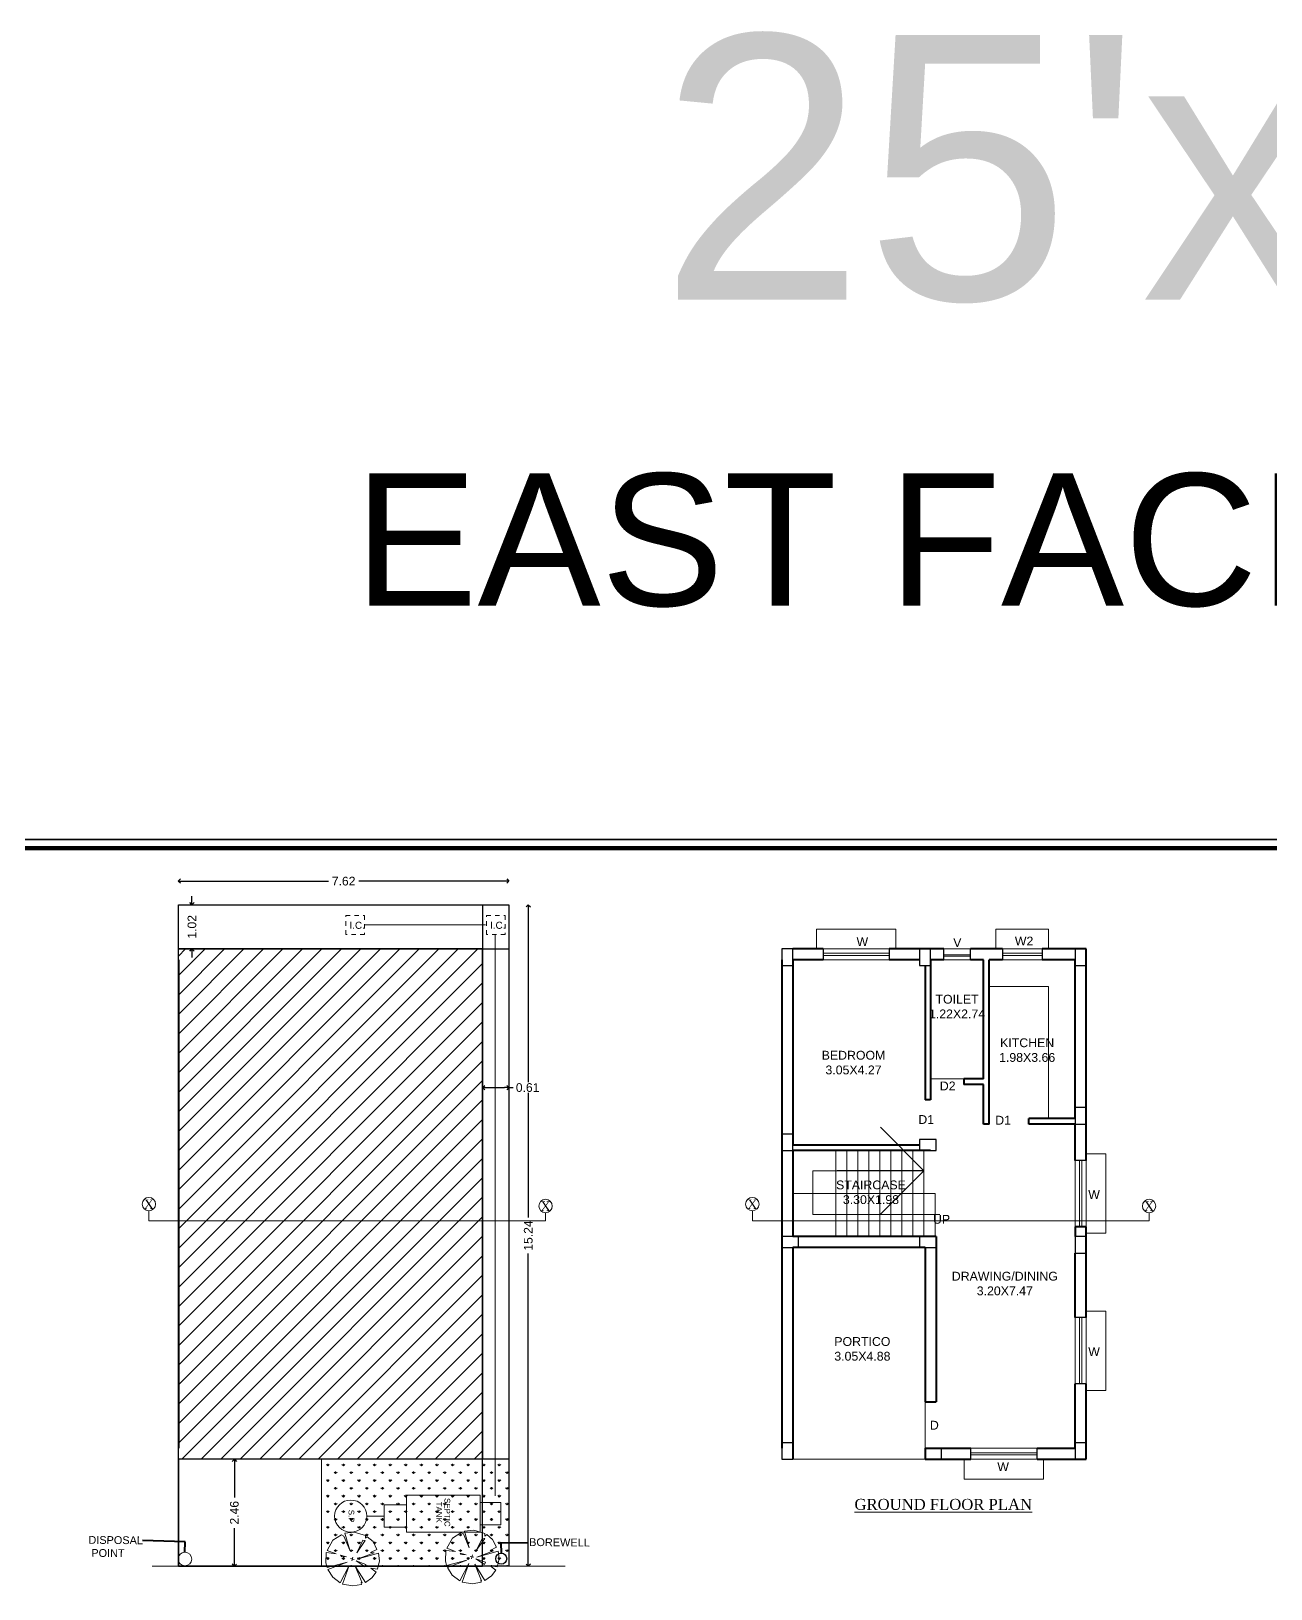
# Model space of a CAD drawing. Header units: metres. Extents: x -9744 to -9320, y 28583 to 28826.
# Drawn here: x -9624.79 to -9596.22, y 28787.4 to 28823.29 of the extents above; entities that cross this region are included whole.
import ezdxf

# ---------------------------------------------------------------- set-up
doc = ezdxf.new("R2010")
doc.units = ezdxf.units.M
doc.header["$PDMODE"] = 34
doc.header["$PDSIZE"] = -15
for name, pattern in [('CENTER2', [1.125, 0.75, -0.125, 0.125, -0.125]), ('CONTINULUS', [0]), ('DASHED', [0]), ('DASHED2', [0.375, 0.25, -0.125]), ('HIDDEN', [0.375, 0.25, -0.125])]:
    doc.linetypes.add(name, pattern=pattern)
doc.layers.add('BLK_1_COVERED_AREA', color=140, linetype='Continuous', lineweight=30, true_color=0x00bfff)
for name, color, linetype, lineweight in [('BLK_1_FLR_0_BLT_UP_AREA', 11, 'DASHED', 9), ('BLK_1_LVL_0_BLDG_FOOT_PRINT', 1, 'DASHED', 9), ('BUA TOTAL', 3, 'Continuous', 30), ('Chajja', 23, 'DASHED', 9), ('column', 1, 'Continuous', 25), ('elevation', 5, 'Continuous', 13), ('FORMAT LINE', 7, 'Continuous', 25), ('HATCH', 8, 'Continuous', 0), ('IC', 31, 'Continuous', 0), ('LANDSCAPE', 66, 'Continuous', 13), ('LS-Tree', 96, 'Continuous', 9), ('PLAN', 7, 'Continuous', 40), ('PLOT_BOUNDARY', 3, 'Continuous', 30), ('rm text', 7, 'Continuous', 18), ('RM TXT', 7, 'Continuous', 20), ('SEC LINE', 3, 'Continuous', 20), ('TEXT', 7, 'Continuous', 20), ('TEXT-D-W', 3, 'Continuous', 20), ('WALL', 7, 'Continuous', 25), ('win', 5, 'Continuous', 13)]:
    doc.layers.add(name, color=color, linetype=linetype, lineweight=lineweight)
doc.layers.add('BLK_1_LVL_0_FRONT_SETBACK', color=2, linetype='Continuous', plot=False)
doc.layers.add('BLK_1_LVL_0_REAR_SETBACK', color=11, linetype='Continuous', plot=False)
doc.layers.add('BLK_1_LVL_0_SIDE_SETBACK2', color=102, linetype='Continuous', true_color=0x00cc33, plot=False)
doc.styles.add('Arial', font='arial.ttf', dxfattribs={"height": 0.2})
doc.styles.add('PreDCRFont', font='arial.ttf', dxfattribs={"height": 0.25})
doc.styles.get("Standard").update_dxf_attribs({"font": 'arial.ttf', "height": 0.25})
doc.styles.add('STYLE1', font='arial.ttf', dxfattribs={"height": 0.3})
doc.styles.add('style2', font='arial.ttf', dxfattribs={"height": 0.3})
doc.styles.add('style3', font='arial.ttf', dxfattribs={"height": 12})
doc.dimstyles.new('Copy of Standard', dxfattribs={"dimtxt": 9, "dimasz": 2, "dimexe": 0.125, "dimexo": 0.125, "dimgap": 0, "dimtad": 0, "dimtoh": 1, "dimdec": 0, "dimlfac": -1, "dimzin": 0, "dimdsep": 46, "dimlunit": 4, "dimtxsty": 'Arial', "dimblk": 'OBLIQUE', "dimcen": 10, "dimse1": 1, "dimse2": 1, "dimclrd": 54, "dimclre": 252, "dimclrt": 256, "dimadec": 8, "dimazin": 0, "dimtfac": 1, "dimtdec": 0, "dimtofl": 0, "dimtmove": 1, "dimatfit": 3, "dimldrblk": 'OPEN90', "dimfxl": 0.125, "dimtolj": 1, "dimtzin": 0, "dimlwd": 0, "dimlwe": -1, "dimarcsym": 0})
doc.dimstyles.new('INT DIM', dxfattribs={"dimtxt": 0.3, "dimasz": 0.1, "dimexe": 0.18, "dimexo": 0.0625, "dimgap": 0.09, "dimtad": 0, "dimzin": 0, "dimdsep": 46, "dimtxsty": 'style2', "dimblk": 'OPEN90', "dimcen": 0.09, "dimse1": 1, "dimse2": 1, "dimclrd": 250, "dimclrt": 256, "dimadec": 0, "dimazin": 0, "dimtfac": 1, "dimtofl": 0, "dimtmove": 0, "dimatfit": 3, "dimfxl": 0.18, "dimtolj": 1, "dimtzin": 0, "dimlwd": -1, "dimarcsym": 0})

# ---------------------------------------------------------------- blocks, each defined once
blk = doc.blocks.new('_Open90')
at = {"layer": 'PLAN', "color": 0, "lineweight": -2}
for p, q in [((-0.5, 0.5), (0, 0)), ((0, 0), (-1, 0)), ((0, 0), (-0.5, -0.5))]:
    blk.add_line(p, q, dxfattribs=at)
blk = doc.blocks.new('*D9')
at = {"layer": 'BUA TOTAL', "color": 250, "ltscale": 0.05, "transparency": 16777216}
for p, q in [((-9620.105, 28790.282), (-9620.105, 28789.501)), ((-9620.105, 28788.018), (-9620.105, 28788.798))]:
    blk.add_line(p, q, dxfattribs=at)
at = {"layer": 'Defpoints', "color": 0, "linetype": 'CONTINULUS', "ltscale": 0.05, "transparency": 16777216}
for p in [(-9620.436, 28790.382), (-9620.436, 28787.918), (-9620.105, 28787.918)]:
    blk.add_point(p, dxfattribs=at)
at = {"layer": 'BUA TOTAL', "color": 250, "linetype": 'CONTINULUS', "ltscale": 0.05, "transparency": 16777216, "xscale": 0.1, "yscale": 0.1, "zscale": 0.1}
for p, rotation in [((-9620.105, 28790.382), 90), ((-9620.105, 28787.918), 270)]:
    blk.add_blockref('_Open90', p, dxfattribs=dict(at, rotation=rotation))
at = {"layer": 'BUA TOTAL', "linetype": 'CONTINULUS', "ltscale": 0.05, "transparency": 16777216, "insert": (-9620.105, 28789.15), "char_height": 0.2, "attachment_point": 5, "rotation": 90, "style": 'Arial', "bg_fill": 3, "box_fill_scale": 1.1, "bg_fill_color": 9, "bg_fill_true_color": 13158600, "bg_fill_transparency": 0}
blk.add_mtext('\\A1;2.46', dxfattribs=at)
blk = doc.blocks.new('*D10')
at = {"layer": 'BUA TOTAL', "color": 250, "ltscale": 0.05, "transparency": 16777216}
for p, q in [((-9613.331, 28803.058), (-9613.331, 28795.956)), ((-9613.331, 28788.018), (-9613.331, 28795.12))]:
    blk.add_line(p, q, dxfattribs=at)
at = {"layer": 'Defpoints', "color": 0, "linetype": 'CONTINULUS', "ltscale": 0.05, "transparency": 16777216}
for p in [(-9613.777, 28803.158), (-9613.777, 28787.918), (-9613.331, 28787.918)]:
    blk.add_point(p, dxfattribs=at)
at = {"layer": 'BUA TOTAL', "color": 250, "linetype": 'CONTINULUS', "ltscale": 0.05, "transparency": 16777216, "xscale": 0.1, "yscale": 0.1, "zscale": 0.1}
for p, rotation in [((-9613.331, 28803.158), 90), ((-9613.331, 28787.918), 270)]:
    blk.add_blockref('_Open90', p, dxfattribs=dict(at, rotation=rotation))
at = {"layer": 'BUA TOTAL', "linetype": 'CONTINULUS', "ltscale": 0.05, "transparency": 16777216, "insert": (-9613.331, 28795.538), "char_height": 0.2, "attachment_point": 5, "rotation": 90, "style": 'Arial', "bg_fill": 3, "box_fill_scale": 1.1, "bg_fill_color": 9, "bg_fill_true_color": 13158600, "bg_fill_transparency": 0}
blk.add_mtext('\\A1;15.24', dxfattribs=at)
blk = doc.blocks.new('*D11')
at = {"layer": 'BUA TOTAL', "color": 250, "ltscale": 0.05, "transparency": 16777216}
for p, q in [((-9621.297, 28803.702), (-9617.934, 28803.702)), ((-9613.877, 28803.702), (-9617.239, 28803.702))]:
    blk.add_line(p, q, dxfattribs=at)
at = {"layer": 'Defpoints', "color": 0, "linetype": 'CONTINULUS', "ltscale": 0.05, "transparency": 16777216}
for p in [(-9621.397, 28803.702), (-9621.397, 28803.158), (-9613.777, 28803.158)]:
    blk.add_point(p, dxfattribs=at)
at = {"layer": 'BUA TOTAL', "color": 250, "linetype": 'CONTINULUS', "ltscale": 0.05, "transparency": 16777216, "xscale": 0.1, "yscale": 0.1, "zscale": 0.1, "rotation": 180}
blk.add_blockref('_Open90', (-9621.397, 28803.702), dxfattribs=at)
at = {"layer": 'BUA TOTAL', "color": 250, "linetype": 'CONTINULUS', "ltscale": 0.05, "transparency": 16777216, "xscale": 0.1, "yscale": 0.1, "zscale": 0.1}
blk.add_blockref('_Open90', (-9613.777, 28803.702), dxfattribs=at)
at = {"layer": 'BUA TOTAL', "linetype": 'CONTINULUS', "ltscale": 0.05, "transparency": 16777216, "insert": (-9617.587, 28803.702), "char_height": 0.2, "attachment_point": 5, "style": 'Arial', "bg_fill": 3, "box_fill_scale": 1.1, "bg_fill_color": 9, "bg_fill_true_color": 13158600, "bg_fill_transparency": 0}
blk.add_mtext('\\A1;7.62', dxfattribs=at)
blk = doc.blocks.new('CFGUHY')
at = {"layer": 'IC', "linetype": 'DASHED2', "ltscale": 2}
blk.add_lwpolyline([(53916.3, -2420.9), (53956.1, -2420.9), (53956.1, -2460.6), (53916.3, -2460.6)], close=True, dxfattribs=at)
at = {"ltscale": 5, "insert": (53924.1, -2433.9), "char_height": 15, "width": 31.257, "attachment_point": 1, "style": 'PreDCRFont'}
blk.add_mtext('I.C.', dxfattribs=at)
blk = doc.blocks.new('A$C4CE71B6A')
at = {"layer": 'IC', "linetype": 'HIDDEN', "ltscale": 25}
blk.add_line((0.737, 1.847), (0.737, 1.384), dxfattribs=at)
for points in [[(0.973, 4.431), (0.973, 4.992), (0.37, 4.992), (0.37, 4.431)], [(1.038, 2.449), (1.038, 1.847), (0.435, 1.847), (0.435, 2.449)]]:
    blk.add_lwpolyline(points, dxfattribs=at)
at = {"layer": 'IC', "linetype": 'Continuous', "ltscale": 25}
blk.add_lwpolyline([(1.168, 4.431), (1.168, 2.449), (0.175, 2.449), (0.175, 4.431)], close=True, dxfattribs=at)
blk.add_circle((0.737, 0.95), 0.433, dxfattribs=at)
at = {"layer": 'IC', "style": 'style3'}
for s, p in [('SEPTIC ', (0.252, 3.474)), ('TANK', (0.349, 3.25)), ('S.P', (0.566, 0.891))]:
    blk.add_text(s, height=0.1524, dxfattribs=at).set_placement(p)
blk = doc.blocks.new('P8')
at = {"layer": 'LS-Tree', "color": 8}
for p, q in [((-0.454, 0.604), (-0.657, 0.404)), ((-0.374, 0.588), (-0.454, 0.604)), ((-0.129, 0.233), (-0.374, 0.588)), ((-0.113, 0.759), (-0.365, 0.675)), ((-0.365, 0.675), (-0.129, 0.233)), ((0.222, 0.731), (-0.113, 0.759)), ((0.084, 0.2), (0.246, 0.591)), ((0.178, 0.588), (0.084, 0.2)), ((0.246, 0.591), (0.178, 0.588)), ((0.237, 0.659), (0.222, 0.731)), ((0.281, 0.712), (0.237, 0.659)), ((0.473, 0.611), (0.281, 0.712)), ((0.629, 0.418), (0.473, 0.611)), ((-0.487, 0.048), (-0.765, 0.017)), ((-0.765, 0.017), (-0.712, -0.272)), ((-0.657, 0.404), (-0.756, 0.085)), ((-0.756, 0.085), (-0.487, 0.048)), ((-0.175, 0.024), (-0.354, 0.034)), ((-0.354, 0.034), (-0.321, 0.001)), ((-0.321, 0.001), (-0.175, 0.024)), ((0, -0.055), (0, 0.055)), ((0.697, 0.321), (0.138, 0.022)), ((0.138, 0.022), (0.569, 0.3)), ((0.471, 0.291), (0.629, 0.418)), ((0.569, 0.3), (0.471, 0.291)), ((0.772, 0.111), (0.697, 0.321)), ((0.765, -0.128), (0.772, 0.111)), ((-0.712, -0.272), (-0.653, -0.396)), ((-0.653, -0.396), (-0.127, -0.121)), ((-0.127, -0.121), (-0.618, -0.448)), ((-0.194, -0.74), (-0.048, -0.201)), ((-0.048, -0.201), (-0.119, -0.762)), ((0.055, 0), (-0.055, 0)), ((0.412, -0.067), (0.117, -0.029)), ((0.117, -0.029), (0.403, -0.139)), ((0.127, -0.184), (0.508, -0.579)), ((0.417, -0.607), (0.127, -0.184)), ((0.403, -0.139), (0.412, -0.067)), ((0.508, -0.579), (0.662, -0.411)), ((0.569, -0.141), (0.765, -0.128)), ((0.746, -0.224), (0.569, -0.141)), ((0.662, -0.411), (0.746, -0.224)), ((-0.618, -0.448), (-0.437, -0.631)), ((-0.437, -0.631), (-0.194, -0.74)), ((-0.119, -0.762), (0.182, -0.748)), ((0.182, -0.748), (0.414, -0.652)), ((0.389, -0.607), (0.417, -0.607)), ((0.414, -0.652), (0.389, -0.607))]:
    blk.add_line(p, q, dxfattribs=at)
blk = doc.blocks.new('_Oblique')
at = {"color": 0, "linetype": 'ByBlock', "lineweight": -2}
blk.add_line((-0.5, -0.5), (0.5, 0.5), dxfattribs=at)
blk = doc.blocks.new('*D43')
at = {"layer": 'BUA TOTAL', "color": 250, "ltscale": 0.05, "transparency": 16777216}
for p, q in [((-9614.283, 28798.946), (-9613.877, 28798.946)), ((-9613.777, 28798.946), (-9613.677, 28798.946))]:
    blk.add_line(p, q, dxfattribs=at)
at = {"layer": 'Defpoints', "color": 0, "linetype": 'CONTINULUS', "ltscale": 0.05, "transparency": 16777216}
blk.add_point((-9614.383, 28798.853), dxfattribs=at)
at = {"layer": 'BUA TOTAL', "color": 250, "linetype": 'CONTINULUS', "ltscale": 0.05, "transparency": 16777216, "xscale": 0.1, "yscale": 0.1, "zscale": 0.1, "rotation": 180}
blk.add_blockref('_Open90', (-9614.383, 28798.946), dxfattribs=at)
at = {"layer": 'BUA TOTAL', "color": 250, "linetype": 'CONTINULUS', "ltscale": 0.05, "transparency": 16777216, "xscale": 0.1, "yscale": 0.1, "zscale": 0.1}
blk.add_blockref('_Open90', (-9613.777, 28798.946), dxfattribs=at)
at = {"layer": 'BUA TOTAL', "linetype": 'CONTINULUS', "ltscale": 0.05, "transparency": 16777216, "insert": (-9613.346, 28798.946), "char_height": 0.2, "attachment_point": 5, "style": 'Arial', "bg_fill": 3, "box_fill_scale": 1.1, "bg_fill_color": 9, "bg_fill_true_color": 13158600, "bg_fill_transparency": 0}
blk.add_mtext('\\A1;0.61', dxfattribs=at)
at = {"layer": 'Defpoints', "color": 0, "linetype": 'CONTINULUS', "ltscale": 0.05, "transparency": 16777216}
for p in [(-9613.777, 28798.946), (-9613.777, 28798.853)]:
    blk.add_point(p, dxfattribs=at)
blk = doc.blocks.new('*D44')
at = {"layer": 'BUA TOTAL', "color": 250, "ltscale": 0.05, "transparency": 16777216}
for p, q in [((-9621.082, 28803.258), (-9621.082, 28803.358)), ((-9621.082, 28802.042), (-9621.082, 28801.942))]:
    blk.add_line(p, q, dxfattribs=at)
at = {"layer": 'Defpoints', "color": 0, "linetype": 'CONTINULUS', "ltscale": 0.05, "transparency": 16777216}
for p in [(-9621.082, 28803.158), (-9621.048, 28803.158), (-9621.048, 28802.142)]:
    blk.add_point(p, dxfattribs=at)
at = {"layer": 'BUA TOTAL', "color": 250, "linetype": 'CONTINULUS', "ltscale": 0.05, "transparency": 16777216, "xscale": 0.1, "yscale": 0.1, "zscale": 0.1}
for p, rotation in [((-9621.082, 28803.158), 270), ((-9621.082, 28802.142), 90)]:
    blk.add_blockref('_Open90', p, dxfattribs=dict(at, rotation=rotation))
at = {"layer": 'BUA TOTAL', "linetype": 'CONTINULUS', "ltscale": 0.05, "transparency": 16777216, "insert": (-9621.082, 28802.65), "char_height": 0.2, "attachment_point": 5, "rotation": 90, "style": 'Arial', "bg_fill": 3, "box_fill_scale": 1.1, "bg_fill_color": 9, "bg_fill_true_color": 13158600, "bg_fill_transparency": 0}
blk.add_mtext('\\A1;1.02', dxfattribs=at)

msp = doc.modelspace()

# ---------------------------------------------------------------- hatches: boundary and pattern name
at = {"layer": 'LANDSCAPE', "ltscale": 0.05}
h = msp.add_hatch(dxfattribs=at)
h.set_pattern_fill('GRASS', color=256, scale=0.01)
h.set_pattern_definition([(90, (-179.88088, 148.78145), (-0.1796051224, 0.1796051224), [0.047625, -0.3115852448]), (45, (-179.88088, 148.78145), (-0.1796051224, 0.1796051224), [0.047625, -0.206375]), (135, (-179.88088, 148.78145), (-0.1796051224, -0.1796051224), [0.047625, -0.206375])])
h.paths.add_polyline_path([(-9618.09456, 28790.38172), (-9618.09456, 28787.91792), (-9613.77656, 28787.91792), (-9613.77656, 28790.38172)])

# ---------------------------------------------------------------- linework, layer by layer
at = {"layer": 'BLK_1_FLR_0_BLT_UP_AREA', "color": 11, "linetype": 'CONTINULUS', "ltscale": 0.05}
msp.add_lwpolyline([(-9600.47368, 28790.38172), (-9607.48697, 28790.38172), (-9607.48697, 28802.14192), (-9600.47368, 28802.14192), (-9600.47368, 28790.38172)], close=True, dxfattribs=at)
at = {"layer": 'BLK_1_LVL_0_BLDG_FOOT_PRINT', "linetype": 'CONTINULUS', "ltscale": 0.05}
msp.add_lwpolyline([(-9614.38326, 28790.38172), (-9621.39656, 28790.38172), (-9621.39656, 28802.14192), (-9614.38326, 28802.14192), (-9614.38326, 28790.38172)], close=True, dxfattribs=at)
at = {"layer": 'BUA TOTAL', "linetype": 'CONTINULUS', "ltscale": 0.05}
msp.add_lwpolyline([(-9626.41399, 28762.61137), (-9626.41399, 28804.66137), (-9567.01399, 28804.66137), (-9567.01399, 28762.61137)], close=True, dxfattribs=at)
at = {"layer": 'Chajja', "ltscale": 20}
for points in [[(-9604.85807, 28802.14192), (-9604.85807, 28802.59912), (-9606.68687, 28802.59912), (-9606.68687, 28802.14192)], [(-9601.33728, 28802.14192), (-9601.33728, 28802.59912), (-9602.55648, 28802.59912), (-9602.55648, 28802.14192)], [(-9600.47368, 28795.58872), (-9600.01648, 28795.58872), (-9600.01648, 28797.41752), (-9600.47368, 28797.41752)], [(-9600.47368, 28791.96922), (-9600.01648, 28791.96922), (-9600.01648, 28793.79802), (-9600.47368, 28793.79802)], [(-9603.28182, 28790.38172), (-9603.28182, 28789.92452), (-9601.45302, 28789.92452), (-9601.45302, 28790.38172)]]:
    msp.add_lwpolyline(points, dxfattribs=at)
at = {"layer": 'column', "linetype": 'CENTER2', "ltscale": 50}
msp.add_lwpolyline([(-9621.39656, 28803.15792), (-9613.77656, 28803.15792), (-9613.77656, 28787.91792), (-9621.39656, 28787.91792)], close=True, dxfattribs=at)
at = {"layer": 'column'}
for points in [[(-9607.48697, 28802.14192), (-9607.48697, 28801.76092), (-9607.23297, 28801.76092), (-9607.23297, 28802.14192)], [(-9604.31197, 28802.14192), (-9604.31197, 28801.76092), (-9604.05797, 28801.76092), (-9604.05797, 28802.14192)], [(-9600.72768, 28802.14192), (-9600.72768, 28801.76092), (-9600.47368, 28801.76092), (-9600.47368, 28802.14192)], [(-9600.72768, 28798.48432), (-9600.72768, 28798.10332), (-9600.47368, 28798.10332), (-9600.47368, 28798.48432)], [(-9607.48697, 28797.87472), (-9607.48697, 28797.49372), (-9607.23297, 28797.49372), (-9607.23297, 28797.87472)], [(-9604.31197, 28797.49372), (-9603.93097, 28797.49372), (-9603.93097, 28797.74772), (-9604.31197, 28797.74772)], [(-9607.48697, 28795.25852), (-9607.10597, 28795.25852), (-9607.10597, 28795.51252), (-9607.48697, 28795.51252)], [(-9604.31197, 28795.25852), (-9603.93097, 28795.25852), (-9603.93097, 28795.51252), (-9604.31197, 28795.51252)], [(-9600.72768, 28795.51252), (-9600.72768, 28795.13152), (-9600.47368, 28795.13152), (-9600.47368, 28795.51252)], [(-9607.48697, 28790.76272), (-9607.48697, 28790.38172), (-9607.23297, 28790.38172), (-9607.23297, 28790.76272)], [(-9604.18497, 28790.38172), (-9603.80397, 28790.38172), (-9603.80397, 28790.63572), (-9604.18497, 28790.63572)], [(-9600.72768, 28790.76272), (-9600.72768, 28790.38172), (-9600.47368, 28790.38172), (-9600.47368, 28790.76272)]]:
    msp.add_lwpolyline(points, close=True, dxfattribs=at)
at = {"layer": 'elevation', "ltscale": 0.9}
msp.add_line((-9622.00326, 28787.91792), (-9612.48125, 28787.91792), dxfattribs=at)
at = {"layer": 'FORMAT LINE', "ltscale": 0.1}
msp.add_lwpolyline([(-9626.41399, 28762.61137), (-9567.01399, 28762.61137), (-9567.01399, 28804.66137), (-9626.41399, 28804.66137)], close=True, dxfattribs=at)
at = {"layer": 'FORMAT LINE', "ltscale": 0.1, "const_width": 0.1}
msp.add_lwpolyline([(-9626.21399, 28762.85107), (-9567.21399, 28762.85107), (-9567.21399, 28804.46137), (-9626.21399, 28804.46137)], close=True, dxfattribs=at)
at = {"layer": 'IC'}
for points in [[(-9617.10453, 28802.69268), (-9614.31394, 28802.69268)], [(-9614.09767, 28802.47642), (-9614.09767, 28789.53634)]]:
    msp.add_lwpolyline(points, dxfattribs=at)
at = {"layer": 'IC', "linetype": 'Continuous', "ltscale": 0.05}
msp.add_circle((-9621.24549, 28788.08287), 0.15696, dxfattribs=at)
at = {"layer": 'LANDSCAPE', "ltscale": 0.05}
msp.add_lwpolyline([(-9618.09456, 28790.38172), (-9618.09456, 28787.91792), (-9613.77656, 28787.91792), (-9613.77656, 28790.38172)], close=True, dxfattribs=at)
at = {"layer": 'PLAN', "ltscale": 10}
for p, q in [((-9606.53447, 28802.14192), (-9607.23297, 28802.14192)), ((-9603.75172, 28802.14192), (-9605.01047, 28802.14192)), ((-9602.40408, 28802.14192), (-9603.14212, 28802.14192)), ((-9600.47368, 28802.14192), (-9601.48968, 28802.14192)), ((-9600.47368, 28797.26512), (-9600.47368, 28802.14192)), ((-9621.39656, 28801.88792), (-9621.39656, 28790.63572)), ((-9607.48697, 28801.88792), (-9607.48697, 28790.63572)), ((-9606.53447, 28801.88792), (-9607.23297, 28801.88792)), ((-9607.23297, 28801.88792), (-9607.23297, 28797.62072)), ((-9604.31197, 28801.88792), (-9605.01047, 28801.88792)), ((-9604.18497, 28801.76092), (-9604.18497, 28798.66212)), ((-9603.75172, 28801.88792), (-9604.05797, 28801.88792)), ((-9604.05797, 28801.88792), (-9604.05797, 28798.66212)), ((-9602.83588, 28801.88792), (-9603.14212, 28801.88792)), ((-9602.83588, 28799.14472), (-9602.83588, 28801.88792)), ((-9602.70888, 28798.10332), (-9602.70888, 28801.88792)), ((-9602.40408, 28801.88792), (-9602.70888, 28801.88792)), ((-9600.72768, 28801.88792), (-9601.48968, 28801.88792)), ((-9600.72768, 28798.23032), (-9600.72768, 28801.88792)), ((-9602.83588, 28799.14472), (-9603.29597, 28799.14472)), ((-9603.29597, 28799.14472), (-9603.29597, 28799.01772)), ((-9602.83588, 28799.01772), (-9603.29597, 28799.01772)), ((-9602.83588, 28798.10332), (-9602.83588, 28799.01772)), ((-9604.05797, 28798.66212), (-9604.18497, 28798.66212)), ((-9601.79448, 28798.10332), (-9601.79448, 28798.23032)), ((-9600.72768, 28798.23032), (-9601.79448, 28798.23032)), ((-9602.70888, 28798.10332), (-9602.83588, 28798.10332)), ((-9600.72768, 28798.10332), (-9601.79448, 28798.10332)), ((-9600.72768, 28797.26512), (-9600.72768, 28798.10332)), ((-9604.31197, 28797.62072), (-9607.23297, 28797.62072)), ((-9604.05797, 28797.49372), (-9607.23297, 28797.49372)), ((-9607.23297, 28797.49372), (-9607.23297, 28795.51252)), ((-9600.47368, 28795.74112), (-9600.72768, 28795.74112)), ((-9600.72768, 28795.74112), (-9600.72768, 28795.51252)), ((-9600.47368, 28793.64562), (-9600.47368, 28795.74112)), ((-9603.93097, 28795.51252), (-9607.23297, 28795.51252)), ((-9603.93097, 28795.51252), (-9603.93097, 28791.70252)), ((-9604.18497, 28795.25852), (-9607.23297, 28795.25852)), ((-9607.23297, 28795.25852), (-9607.23297, 28790.38172)), ((-9604.18497, 28795.25852), (-9604.18497, 28791.70252)), ((-9600.72768, 28793.64562), (-9600.72768, 28795.13152)), ((-9600.72768, 28790.63572), (-9600.72768, 28792.12162)), ((-9600.47368, 28790.38172), (-9600.47368, 28792.12162)), ((-9604.18497, 28791.70252), (-9603.93097, 28791.70252)), ((-9604.18497, 28790.63572), (-9603.12942, 28790.63572)), ((-9604.18497, 28790.63572), (-9604.18497, 28790.38172)), ((-9601.60542, 28790.63572), (-9600.72768, 28790.63572)), ((-9604.18497, 28790.38172), (-9603.12942, 28790.38172)), ((-9601.60542, 28790.38172), (-9600.47368, 28790.38172))]:
    msp.add_line(p, q, dxfattribs=at)
at = {"layer": 'SEC LINE', "ltscale": 0.5}
msp.add_lwpolyline([(-9599.02252, 28796.06208), (-9599.02252, 28795.87862), (-9608.16628, 28795.87862), (-9608.16628, 28796.10642)], dxfattribs=at)
for centre in [(-9622.07587, 28796.26098), (-9608.16628, 28796.26098), (-9599.02252, 28796.21664)]:
    msp.add_circle(centre, 0.15457, dxfattribs=at)
at = {"layer": 'WALL'}
for p, q in [((-9606.53447, 28802.14192), (-9606.53447, 28801.88792)), ((-9605.01047, 28802.14192), (-9605.01047, 28801.88792)), ((-9602.40408, 28802.14192), (-9602.40408, 28801.88792)), ((-9601.48968, 28802.14192), (-9601.48968, 28801.88792)), ((-9600.47368, 28797.26512), (-9600.72768, 28797.26512)), ((-9600.47368, 28793.64562), (-9600.72768, 28793.64562)), ((-9600.47368, 28792.12162), (-9600.72768, 28792.12162)), ((-9603.12942, 28790.38172), (-9603.12942, 28790.63572)), ((-9601.60542, 28790.38172), (-9601.60542, 28790.63572))]:
    msp.add_line(p, q, dxfattribs=at)
at = {"layer": 'WALL', "ltscale": 0.5}
for p, q in [((-9603.75172, 28801.88792), (-9603.75172, 28802.14192)), ((-9603.14212, 28801.88792), (-9603.14212, 28802.14192))]:
    msp.add_line(p, q, dxfattribs=at)
at = {"layer": 'win'}
for p, q in [((-9605.01047, 28802.14192), (-9606.53447, 28802.14192)), ((-9601.48968, 28802.14192), (-9602.40408, 28802.14192)), ((-9605.01047, 28802.04118), (-9606.53447, 28802.04118)), ((-9605.01047, 28801.99038), (-9606.53447, 28801.99038)), ((-9605.01047, 28801.88792), (-9606.53447, 28801.88792)), ((-9601.48968, 28802.04118), (-9602.40408, 28802.04118)), ((-9601.48968, 28801.99038), (-9602.40408, 28801.99038)), ((-9601.48968, 28801.88792), (-9602.40408, 28801.88792)), ((-9601.33728, 28801.27832), (-9602.70888, 28801.27832)), ((-9601.33728, 28798.23032), (-9601.33728, 28801.27832)), ((-9603.29597, 28799.14472), (-9604.05797, 28799.14472)), ((-9606.24237, 28797.49372), (-9606.24237, 28795.51252)), ((-9605.98837, 28797.49372), (-9605.98837, 28795.51252)), ((-9605.73437, 28797.49372), (-9605.73437, 28795.51252)), ((-9605.48037, 28797.49372), (-9605.48037, 28795.51252)), ((-9605.22637, 28797.49372), (-9605.22637, 28795.51252)), ((-9604.97237, 28797.49372), (-9604.97237, 28795.51252)), ((-9604.71837, 28797.49372), (-9604.71837, 28795.51252)), ((-9604.46437, 28797.49372), (-9604.46437, 28795.51252)), ((-9604.21037, 28795.51252), (-9604.21037, 28797.49372)), ((-9600.72768, 28795.74112), (-9600.72768, 28797.26512)), ((-9600.62521, 28795.74112), (-9600.62521, 28797.26512)), ((-9600.57441, 28795.74112), (-9600.57441, 28797.26512)), ((-9600.47368, 28795.74112), (-9600.47368, 28797.26512)), ((-9603.95637, 28796.50312), (-9607.23297, 28796.50312)), ((-9603.95637, 28795.51252), (-9603.95637, 28796.50312)), ((-9600.72768, 28792.12162), (-9600.72768, 28793.64562)), ((-9600.62521, 28792.12162), (-9600.62521, 28793.64562)), ((-9600.57441, 28792.12162), (-9600.57441, 28793.64562)), ((-9600.47368, 28792.12162), (-9600.47368, 28793.64562)), ((-9604.18497, 28791.70252), (-9604.18497, 28790.63572)), ((-9603.12942, 28790.63572), (-9601.60542, 28790.63572)), ((-9604.18497, 28790.38172), (-9607.23297, 28790.38172)), ((-9603.12942, 28790.53326), (-9601.60542, 28790.53326)), ((-9603.12942, 28790.48246), (-9601.60542, 28790.48246)), ((-9603.12942, 28790.38172), (-9601.60542, 28790.38172))]:
    msp.add_line(p, q, dxfattribs=at)
at = {"layer": 'win', "ltscale": 0.5}
for p, q in [((-9603.75172, 28802.14192), (-9603.14212, 28802.14192)), ((-9603.75172, 28802.00222), (-9603.14212, 28802.00222)), ((-9603.75172, 28801.97682), (-9603.14212, 28801.97682)), ((-9603.75172, 28801.88792), (-9603.14212, 28801.88792))]:
    msp.add_line(p, q, dxfattribs=at)

# ---------------------------------------------------------------- block references
at = {"layer": 'IC', "xscale": 0.0108819640077263, "yscale": 0.0108819640077263, "zscale": 0.0108819640077263}
msp.add_blockref('CFGUHY', (-10204.25277, 28829.25273), dxfattribs=at)
at = {"layer": 'IC', "xscale": 0.8561016763228803, "yscale": 0.8561016763228803, "zscale": 0.8561016763228803, "rotation": 270}
msp.add_blockref('A$C4CE71B6A', (-9618.23626, 28789.703), dxfattribs=at)
at = {"layer": 'LS-Tree', "xscale": 0.806371873114481, "yscale": 0.806371873114481, "zscale": 0.806371873114481, "rotation": 347.6579679675546}
msp.add_blockref('P8', (-9617.38609, 28788.08486), dxfattribs=at)

# ---------------------------------------------------------------- texts
at = {"linetype": 'Continuous', "attachment_point": 1, "style": 'style2'}
for s, insert, char_height in [("25'x50' ", (-9610.30799, 28823.19603), 6.096), ('EAST FACING PLOT', (-9617.3402, 28813.09515), 3.048)]:
    msp.add_mtext_dynamic_manual_height_columns(s, width=1284.1997854, gutter_width=40, heights=[0], dxfattribs=dict(at, insert=insert, char_height=char_height))
at = {"layer": 'rm text', "char_height": 0.2171028, "attachment_point": 5, "style": 'Arial'}
for insert in [(-9622.0764, 28796.25773), (-9608.16681, 28796.25773), (-9599.02304, 28796.2134)]:
    msp.add_mtext('{\\fTimes New Roman|b0|i0|c0|p18;\\C1;X}', dxfattribs=dict(at, insert=insert))
at = {"layer": 'rm text', "color": 7, "insert": (-9623.46888, 28788.615), "char_height": 0.1799996, "attachment_point": 1, "rotation": 359.523673}
msp.add_mtext_dynamic_manual_height_columns('{\\fArial TUR|b0|i0|c162|p34;DISPOSAL\\P}{\\fArial TUR|b0|i0|c162|p34; POINT }', width=1.6037979, gutter_width=654.99074, heights=[0.68197], dxfattribs=at)
at = {"layer": 'RM TXT', "char_height": 0.2032, "attachment_point": 5, "style": 'Arial'}
for s, insert in [('\\pxqc;TOILET\\P1.22X2.74', (-9603.44828, 28800.81262)), ('\\pxqc;KITCHEN\\P1.98X3.66', (-9601.83278, 28799.80808)), ('\\pxqc;BEDROOM\\P3.05X4.27', (-9605.83489, 28799.5204)), ('\\pxqc;STAIRCASE\\P3.30X1.98', (-9605.43295, 28796.53228)), ('\\pxqc;UP', (-9603.80547, 28795.90932)), ('\\pxqc;DRAWING/DINING\\P3.20X7.47', (-9602.3473, 28794.42963)), ('\\pxqc;PORTICO\\P3.05X4.88', (-9605.6305, 28792.92441))]:
    msp.add_mtext_dynamic_manual_height_columns(s, width=66.9498533, gutter_width=1, heights=[0], dxfattribs=dict(at, insert=insert))
at = {"layer": 'TEXT', "insert": (-9605.81292, 28789.21128), "char_height": 0.254, "attachment_point": 7}
msp.add_mtext_dynamic_manual_height_columns('{\\fTimes New Roman|b0|i0|c0|p18;\\LGROUND FLOOR PLAN}', width=382.9577189, gutter_width=654.99074, heights=[37.45489], dxfattribs=at)
at = {"layer": 'TEXT-D-W', "style": 'STYLE1'}
msp.add_text('V', height=0.2032, dxfattribs=at).set_placement((-9603.53703, 28802.18468))
at = {"layer": 'TEXT-D-W', "char_height": 0.2032, "attachment_point": 5, "style": 'STYLE1'}
for s, insert in [('W', (-9605.63132, 28802.30806)), ('W2', (-9601.90315, 28802.32231)), ('D2', (-9603.66496, 28798.98356)), ('D1', (-9604.15916, 28798.21009)), ('D1', (-9602.38727, 28798.19443)), ('W', (-9600.29045, 28796.48171)), ('W', (-9600.29045, 28792.86221)), ('D', (-9603.97133, 28791.1668)), ('W', (-9602.38635, 28790.21001))]:
    msp.add_mtext_dynamic_manual_height_columns(s, width=66.9498533, gutter_width=1, heights=[0], dxfattribs=dict(at, insert=insert))

# ---------------------------------------------------------------- leaders
at = {"layer": 'PLAN', "ltscale": 10}
msp.add_leader([(-9604.21037, 28797.03028), (-9606.77444, 28797.03028), (-9606.77444, 28796.02118), (-9603.8474, 28796.02118)], dimstyle='Copy of Standard', override={"dimtxt": 10, "dimgap": 0, "dimtad": 0, "dimtoh": 0, "dimse1": 0, "dimse2": 0, "dimclre": 106, "dimfxl": 0.18}, dxfattribs=at)
at = {"layer": 'PLAN', "ltscale": 0.05}
msp.add_leader([(-9621.24406, 28788.24187), (-9621.24188, 28788.48243), (-9622.22576, 28788.51135)], dimstyle='INT DIM', override={"dimfxl": 0.125, "dimtfill": 1, "dimtfillclr": 7, "dimarcsym": 1}, dxfattribs=at)

# ---------------------------------------------------------------- next in the draw order: dimensions: what is measured, and where the dimension line sits
at = {"layer": 'BUA TOTAL', "linetype": 'CONTINULUS', "ltscale": 0.05}
for base, p1, p2, picture, middle in [((-9613.33149, 28787.91792), (-9613.77656, 28803.15792), (-9613.77656, 28787.91792), '*D10', (-9613.33149, 28795.53792)), ((-9620.10526, 28787.91792), (-9620.43639, 28790.38172), (-9620.43639, 28787.91792), '*D9', (-9620.10526, 28789.14982))]:
    dim = msp.add_linear_dim(base=base, p1=p1, p2=p2, angle=90, dimstyle='INT DIM', override={"dimtxt": 0.2, "dimtxsty": 'Arial', "dimfxl": 0.125, "dimtfill": 1, "dimtfillclr": 7, "dimarcsym": 1}, dxfattribs=at)
    dim.commit()
    dim.dimension.update_dxf_attribs({"geometry": picture, "text_midpoint": middle})

# ---------------------------------------------------------------- next in the draw order: hatches: boundary and pattern name
at = {"layer": 'HATCH', "linetype": 'CONTINULUS'}
h = msp.add_hatch(dxfattribs=at)
h.set_pattern_fill('ANSI31', color=256, scale=0.1)
h.paths.add_polyline_path([(-9614.38326, 28790.38172), (-9621.39656, 28790.38172), (-9621.39656, 28802.14192), (-9614.38326, 28802.14192)])

# ---------------------------------------------------------------- next in the draw order: linework, layer by layer
at = {"layer": 'BLK_1_LVL_0_FRONT_SETBACK', "color": 2}
msp.add_lwpolyline([(-9614.38326, 28790.38172), (-9621.39656, 28790.38172), (-9621.39656, 28787.91792), (-9614.38326, 28787.91792)], close=True, dxfattribs=at)
at = {"layer": 'BUA TOTAL', "linetype": 'CONTINULUS', "ltscale": 0.05}
msp.add_circle((-9613.95487, 28788.09005), 0.127, dxfattribs=at)
at = {"layer": 'SEC LINE', "ltscale": 0.5}
msp.add_lwpolyline([(-9612.9321, 28796.06208), (-9612.9321, 28795.87862), (-9622.07587, 28795.87862), (-9622.07587, 28796.10642)], dxfattribs=at)
msp.add_circle((-9612.9321, 28796.21664), 0.15457, dxfattribs=at)

# ---------------------------------------------------------------- next in the draw order: block references
at = {"layer": 'IC', "xscale": 0.0108819640077263, "yscale": 0.0108819640077263, "zscale": 0.0108819640077263}
msp.add_blockref('CFGUHY', (-10201.01245, 28829.25273), dxfattribs=at)
at = {"layer": 'LS-Tree', "xscale": 0.806371873114481, "yscale": 0.806371873114481, "zscale": 0.806371873114481, "rotation": 347.6579679675546}
msp.add_blockref('P8', (-9614.63001, 28788.13324), dxfattribs=at)

# ---------------------------------------------------------------- next in the draw order: texts
at = {"layer": 'rm text', "insert": (-9612.93263, 28796.2134), "char_height": 0.2171028, "attachment_point": 5, "style": 'Arial'}
msp.add_mtext('{\\fTimes New Roman|b0|i0|c0|p18;\\C1;X}', dxfattribs=at)
at = {"layer": 'rm text', "color": 7, "insert": (-9613.3102, 28788.56351), "char_height": 0.1799996, "attachment_point": 1, "rotation": 359.523673}
msp.add_mtext_dynamic_manual_height_columns('{\\fArial TUR|b0|i0|c0|p34;BOREWELL}', width=1.3804035, gutter_width=654.99074, heights=[0.285], dxfattribs=at)

# ---------------------------------------------------------------- next in the draw order: dimensions: what is measured, and where the dimension line sits
at = {"layer": 'BUA TOTAL', "linetype": 'CONTINULUS', "ltscale": 0.05}
dim = msp.add_linear_dim(base=(-9621.39656, 28803.70227), p1=(-9613.77656, 28803.15792), p2=(-9621.39656, 28803.15792), angle=180, dimstyle='INT DIM', override={"dimtxt": 0.2, "dimtxsty": 'Arial', "dimfxl": 0.125, "dimtfill": 1, "dimtfillclr": 7, "dimarcsym": 1}, dxfattribs=at)
dim.commit()
dim.dimension.update_dxf_attribs({"geometry": '*D11', "text_midpoint": (-9617.58656, 28803.70227)})

# ---------------------------------------------------------------- next in the draw order: leaders
at = {"layer": 'PLAN', "ltscale": 0.05}
msp.add_leader([(-9613.95069, 28788.21646), (-9613.95287, 28788.45702), (-9613.33041, 28788.46266)], dimstyle='INT DIM', override={"dimfxl": 0.125, "dimtfill": 1, "dimtfillclr": 7, "dimarcsym": 1}, dxfattribs=at)

# ---------------------------------------------------------------- next in the draw order: dimensions: what is measured, and where the dimension line sits
at = {"layer": 'BUA TOTAL', "linetype": 'CONTINULUS', "ltscale": 0.05}
dim = msp.add_linear_dim(base=(-9621.08165, 28803.15792), p1=(-9621.04784, 28802.14192), p2=(-9621.04784, 28803.15792), angle=90, dimstyle='INT DIM', override={"dimtxt": 0.2, "dimtxsty": 'Arial', "dimfxl": 0.125, "dimtfill": 1, "dimtfillclr": 7, "dimarcsym": 1}, dxfattribs=at)
dim.commit()
dim.dimension.update_dxf_attribs({"geometry": '*D44', "text_midpoint": (-9621.08165, 28802.64992)})
dim = msp.add_linear_dim(base=(-9613.77656, 28798.9459), p1=(-9614.38326, 28798.85275), p2=(-9613.77656, 28798.85275), dimstyle='INT DIM', override={"dimtxt": 0.2, "dimtxsty": 'Arial', "dimfxl": 0.125, "dimtfill": 1, "dimtfillclr": 7, "dimarcsym": 1}, dxfattribs=at)
dim.commit()
dim.dimension.update_dxf_attribs({"geometry": '*D43', "text_midpoint": (-9613.34611, 28798.9459)})

# ---------------------------------------------------------------- next in the draw order: linework, layer by layer
at = {"layer": 'BLK_1_COVERED_AREA', "linetype": 'CONTINULUS', "ltscale": 0.05}
msp.add_lwpolyline([(-9614.38326, 28790.38172), (-9621.39656, 28790.38172), (-9621.39656, 28802.14192), (-9614.38326, 28802.14192), (-9614.38326, 28790.38172)], close=True, dxfattribs=at)
at = {"layer": 'BLK_1_LVL_0_REAR_SETBACK', "color": 11}
msp.add_lwpolyline([(-9614.38326, 28802.14192), (-9621.39656, 28802.14192), (-9621.39656, 28803.15792), (-9614.38326, 28803.15792)], close=True, dxfattribs=at)
at = {"layer": 'BLK_1_LVL_0_SIDE_SETBACK2', "color": 102}
msp.add_lwpolyline([(-9613.77656, 28790.38172), (-9614.38326, 28790.38172), (-9614.38326, 28802.14192), (-9613.77656, 28802.14192)], close=True, dxfattribs=at)
at = {"layer": 'PLOT_BOUNDARY', "linetype": 'CONTINULUS', "ltscale": 0.05}
msp.add_lwpolyline([(-9621.39656, 28803.15792), (-9613.77656, 28803.15792), (-9613.77656, 28787.91792), (-9621.39656, 28787.91792)], close=True, dxfattribs=at)

doc.saveas('drawing.dxf')
